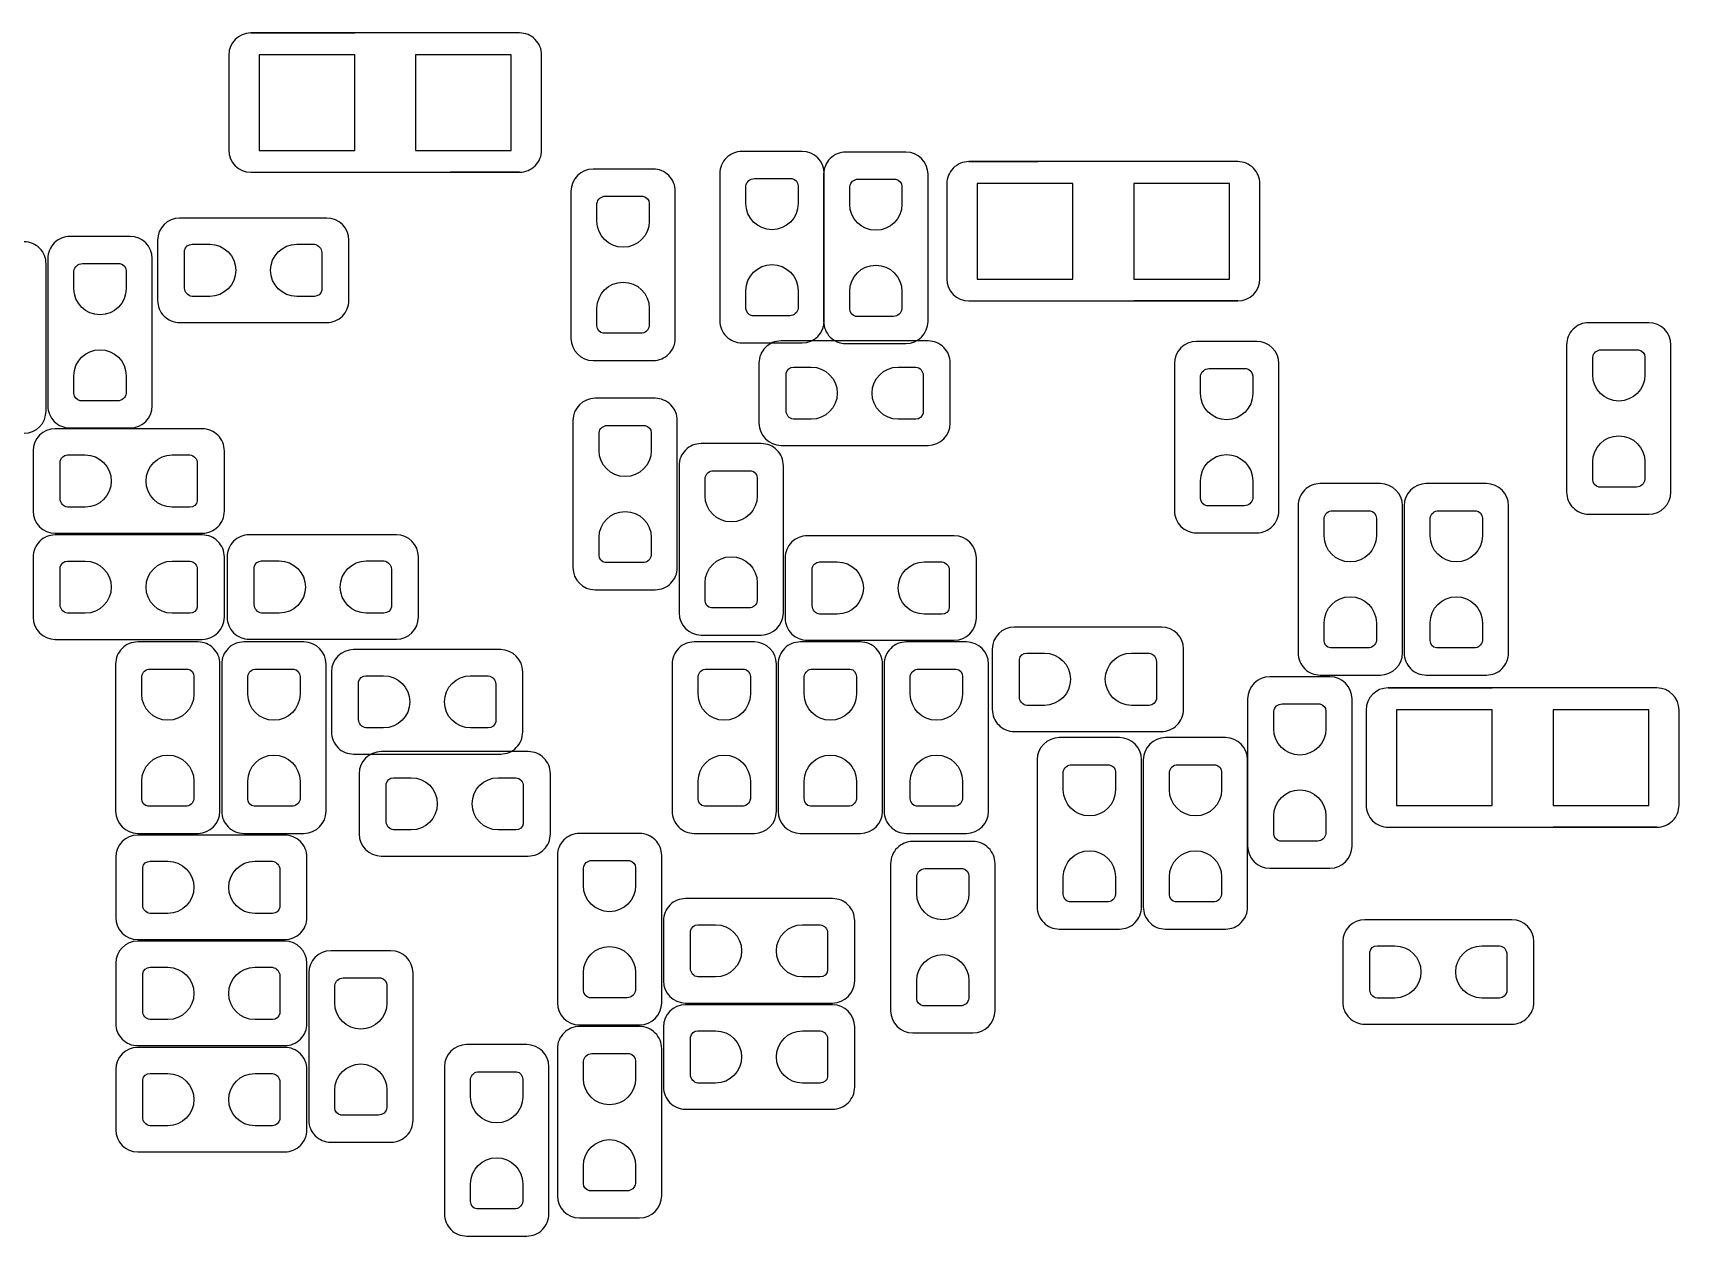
# Model space of a CAD drawing. Extents: x 24 to 162, y 5 to 143.
# Drawn here: x 49.03 to 58.5, y 14.15 to 21.06 of the extents above; entities that cross this region are included whole.
import ezdxf

# ---------------------------------------------------------------- set-up
doc = ezdxf.new("R2010")
doc.units = 0
for name, color, linetype in [('PG_ASSEMBLY_BOTTOM', 211, 'CONTINUOUS'), ('PG_SILKSCREEN_BOTTOM', 243, 'CONTINUOUS'), ('PIN_BOTTOM', 1, 'CONTINUOUS')]:
    doc.layers.add(name, color=color, linetype=linetype)

msp = doc.modelspace()

# ---------------------------------------------------------------- linework, layer by layer
at = {"layer": 'PG_ASSEMBLY_BOTTOM'}
for points in [[(50.285904, 21.06422, 0.414146), (50.158904, 20.93722, 0.414146)], [(51.958748, 20.93722, 0.414373), (51.831748, 21.06422, 0.414373)], [(50.158904, 20.390866, 0.414054), (50.285904, 20.263866, 0.414054)], [(51.831748, 20.263866, 0.414281), (51.958748, 20.390866, 0.414281)], [(53.110638, 20.383246, 0.414247), (52.983638, 20.256246, 0.414247)], [(53.58384, 20.256246, 0.414094), (53.45684, 20.383246, 0.414094)], [(53.707538, 20.37969, 0.414226), (53.580538, 20.25269, 0.414226)], [(54.18074, 20.25269, 0.414115), (54.05374, 20.37969, 0.414115)], [(52.25415, 20.282154, 0.414146), (52.12715, 20.155154, 0.414146)], [(52.727352, 20.155154, 0.414226), (52.600352, 20.282154, 0.414226)], [(54.415944, 20.324572, 0.414303), (54.288944, 20.197572, 0.414303)], [(56.088788, 20.197572, 0.414284), (55.961788, 20.324572, 0.414284)], [(49.876964, 20.000214, 0.414041), (49.749964, 19.873214, 0.414041)], [(50.850038, 19.873214, 0.414121), (50.723038, 20.000214, 0.414121)], [(49.245774, 19.894296, 0.414475), (49.118774, 19.767296, 0.414475)], [(49.718976, 19.767296, 0.414161), (49.591976, 19.894296, 0.414161)], [(49.108868, 19.737324, 0.414284), (48.981868, 19.864324, 0.414284)], [(54.288944, 19.651218, 0.414143), (54.415944, 19.524218, 0.414143)], [(55.961788, 19.524218, 0.414124), (56.088788, 19.651218, 0.414124)], [(49.749964, 19.527012, 0.414306), (49.876964, 19.400012, 0.414306)], [(50.723038, 19.400012, 0.414386), (50.850038, 19.527012, 0.414386)], [(52.983638, 19.410172, 0.414333), (53.110638, 19.283172, 0.414333)], [(53.45684, 19.283172, 0.41418), (53.58384, 19.410172, 0.41418)], [(53.580538, 19.406616, 0.414312), (53.707538, 19.279616, 0.414312)], [(54.05374, 19.279616, 0.414201), (54.18074, 19.406616, 0.414201)], [(57.980072, 19.398996, 0.414217), (57.853072, 19.271996, 0.414217)], [(58.453274, 19.271996, 0.413983), (58.326274, 19.398996, 0.413983)], [(52.12715, 19.30908, 0.414201), (52.25415, 19.18208, 0.414201)], [(52.600352, 19.18208, 0.414281), (52.727352, 19.30908, 0.414281)], [(53.335682, 19.294094, 0.414253), (53.208682, 19.167094, 0.414253)], [(54.308756, 19.167094, 0.41442), (54.181756, 19.294094, 0.41442)], [(55.724806, 19.2913, 0.41421), (55.597806, 19.1643, 0.41421)], [(56.198008, 19.1643, 0.414106), (56.071008, 19.2913, 0.414106)], [(52.26558, 18.964402, 0.414014), (52.13858, 18.837402, 0.414014)], [(52.738782, 18.837402, 0.414297), (52.611782, 18.964402, 0.414297)], [(48.981868, 18.76425, 0.414161), (49.108868, 18.89125, 0.414161)], [(49.118774, 18.921222, 0.414266), (49.245774, 18.794222, 0.414266)], [(49.591976, 18.794222, 0.413952), (49.718976, 18.921222, 0.413952)], [(49.160938, 18.789396, 0.414183), (49.033938, 18.662396, 0.414183)], [(50.134012, 18.662396, 0.414343), (50.007012, 18.789396, 0.414343)], [(53.208682, 18.820892, 0.414008), (53.335682, 18.693892, 0.414008)], [(54.181756, 18.693892, 0.414174), (54.308756, 18.820892, 0.414174)], [(52.875688, 18.704306, 0.414327), (52.748688, 18.577306, 0.414327)], [(53.34889, 18.577306, 0.414278), (53.22189, 18.704306, 0.414278)], [(56.436006, 18.474182, 0.414226), (56.309006, 18.347182, 0.414226)], [(56.909208, 18.347182, 0.41398), (56.782208, 18.474182, 0.41398)], [(57.04586, 18.474182, 0.414001), (56.91886, 18.347182, 0.414001)], [(57.519062, 18.347182, 0.414204), (57.392062, 18.474182, 0.414204)], [(57.853072, 18.425922, 0.414444), (57.980072, 18.298922, 0.414444)], [(58.326274, 18.298922, 0.41421), (58.453274, 18.425922, 0.41421)], [(49.033938, 18.316194, 0.414084), (49.160938, 18.189194, 0.414084)], [(50.007012, 18.189194, 0.414244), (50.134012, 18.316194, 0.414244)], [(55.597806, 18.318226, 0.414321), (55.724806, 18.191226, 0.414321)], [(56.071008, 18.191226, 0.414217), (56.198008, 18.318226, 0.414217)], [(49.160938, 18.179288, 0.414349), (49.033938, 18.052288, 0.414349)], [(50.134012, 18.052288, 0.414509), (50.007012, 18.179288, 0.414509)], [(50.277014, 18.18005, 0.41437), (50.150014, 18.05305, 0.41437)], [(51.250088, 18.05305, 0.41413), (51.123088, 18.18005, 0.41413)], [(53.485796, 18.174208, 0.414253), (53.358796, 18.047208, 0.414253)], [(54.45887, 18.047208, 0.414069), (54.33187, 18.174208, 0.414069)], [(52.13858, 17.991328, 0.41413), (52.26558, 17.864328, 0.41413)], [(52.611782, 17.864328, 0.414413), (52.738782, 17.991328, 0.414413)], [(49.033938, 17.706086, 0.413918), (49.160938, 17.579086, 0.413918)], [(50.007012, 17.579086, 0.414078), (50.134012, 17.706086, 0.414078)], [(50.150014, 17.706848, 0.414297), (50.277014, 17.579848, 0.414297)], [(51.123088, 17.579848, 0.414057), (51.250088, 17.706848, 0.414057)], [(52.748688, 17.731232, 0.414149), (52.875688, 17.604232, 0.414149)], [(53.22189, 17.604232, 0.4141), (53.34889, 17.731232, 0.4141)], [(53.358796, 17.701006, 0.414358), (53.485796, 17.574006, 0.414358)], [(54.33187, 17.574006, 0.414174), (54.45887, 17.701006, 0.414174)], [(54.677056, 17.650206, 0.414041), (54.550056, 17.523206, 0.414041)], [(55.65013, 17.523206, 0.41398), (55.52313, 17.650206, 0.41398)], [(49.635664, 17.564354, 0.414217), (49.508664, 17.437354, 0.414217)], [(50.108866, 17.437354, 0.414241), (49.981866, 17.564354, 0.414241)], [(50.245772, 17.564354, 0.414383), (50.118772, 17.437354, 0.414383)], [(50.718974, 17.437354, 0.414075), (50.591974, 17.564354, 0.414075)], [(50.876962, 17.520158, 0.413971), (50.749962, 17.393158, 0.413971)], [(51.850036, 17.393158, 0.414198), (51.723036, 17.520158, 0.414198)], [(52.83581, 17.564354, 0.414441), (52.70881, 17.437354, 0.414441)], [(53.309012, 17.437354, 0.414017), (53.182012, 17.564354, 0.414017)], [(53.445664, 17.564354, 0.414217), (53.318664, 17.437354, 0.414217)], [(53.918866, 17.437354, 0.414241), (53.791866, 17.564354, 0.414241)], [(54.055772, 17.564354, 0.414383), (53.928772, 17.437354, 0.414383)], [(54.528974, 17.437354, 0.414075), (54.401974, 17.564354, 0.414075)], [(56.309006, 17.501108, 0.414447), (56.436006, 17.374108, 0.414447)], [(56.782208, 17.374108, 0.414201), (56.909208, 17.501108, 0.414201)], [(56.91886, 17.501108, 0.414223), (57.04586, 17.374108, 0.414223)], [(57.392062, 17.374108, 0.414426), (57.519062, 17.501108, 0.414426)], [(56.145938, 17.364202, 0.414091), (56.018938, 17.237202, 0.414091)], [(56.61914, 17.237202, 0.414054), (56.49214, 17.364202, 0.414054)], [(56.827166, 17.300194, 0.41421), (56.700166, 17.173194, 0.41421)], [(58.50001, 17.173194, 0.41394), (58.37301, 17.300194, 0.41394)], [(54.550056, 17.177004, 0.414447), (54.677056, 17.050004, 0.414447)], [(55.52313, 17.050004, 0.414386), (55.65013, 17.177004, 0.414386)], [(50.749962, 17.046956, 0.414229), (50.876962, 16.919956, 0.414229)], [(51.723036, 16.919956, 0.414457), (51.850036, 17.046956, 0.414457)], [(54.935628, 17.014444, 0.414023), (54.808628, 16.887444, 0.414023)], [(55.40883, 16.887444, 0.414158), (55.28183, 17.014444, 0.414158)], [(55.545736, 17.014444, 0.414189), (55.418736, 16.887444, 0.414189)], [(56.018938, 16.887444, 0.413992), (55.891938, 17.014444, 0.413992)], [(51.035712, 16.93418, 0.414167), (50.908712, 16.80718, 0.414167)], [(52.008786, 16.80718, 0.414241), (51.881786, 16.93418, 0.414241)], [(49.508664, 16.59128, 0.414186), (49.635664, 16.46428, 0.414186)], [(49.981866, 16.46428, 0.41421), (50.108866, 16.59128, 0.41421)], [(50.118772, 16.59128, 0.414352), (50.245772, 16.46428, 0.414352)], [(50.591974, 16.46428, 0.414044), (50.718974, 16.59128, 0.414044)], [(52.70881, 16.59128, 0.41441), (52.83581, 16.46428, 0.41441)], [(53.182012, 16.46428, 0.413986), (53.309012, 16.59128, 0.413986)], [(53.318664, 16.59128, 0.414186), (53.445664, 16.46428, 0.414186)], [(53.791866, 16.46428, 0.41421), (53.918866, 16.59128, 0.41421)], [(53.928772, 16.59128, 0.414352), (54.055772, 16.46428, 0.414352)], [(54.401974, 16.46428, 0.414044), (54.528974, 16.59128, 0.414044)], [(56.700166, 16.62684, 0.414487), (56.827166, 16.49984, 0.414487)], [(58.37301, 16.49984, 0.414217), (58.50001, 16.62684, 0.414217)], [(49.635918, 16.454374, 0.414186), (49.508918, 16.327374, 0.414186)], [(50.608992, 16.327374, 0.414407), (50.481992, 16.454374, 0.414407)], [(50.908712, 16.460978, 0.414186), (51.035712, 16.333978, 0.414186)], [(51.881786, 16.333978, 0.41426), (52.008786, 16.460978, 0.41426)], [(52.175918, 16.464026, 0.41433), (52.048918, 16.337026, 0.41433)], [(52.64912, 16.337026, 0.414355), (52.52212, 16.464026, 0.414355)], [(54.092856, 16.41729, 0.414512), (53.965856, 16.29029, 0.414512)], [(54.566058, 16.29029, 0.41429), (54.439058, 16.41729, 0.41429)], [(56.018938, 16.390874, 0.413983), (56.145938, 16.263874, 0.413983)], [(56.49214, 16.263874, 0.413946), (56.61914, 16.390874, 0.413946)], [(52.786026, 16.089376, 0.414349), (52.659026, 15.962376, 0.414349)], [(53.7591, 15.962376, 0.414238), (53.6321, 16.089376, 0.414238)], [(54.808628, 16.04137, 0.414269), (54.935628, 15.91437, 0.414269)], [(55.28183, 15.91437, 0.414404), (55.40883, 16.04137, 0.414404)], [(55.418736, 16.04137, 0.414435), (55.545736, 15.91437, 0.414435)], [(55.891938, 15.91437, 0.414238), (56.018938, 16.04137, 0.414238)], [(49.508918, 15.981172, 0.41402), (49.635918, 15.854172, 0.41402)], [(50.481992, 15.854172, 0.414241), (50.608992, 15.981172, 0.414241)], [(56.692546, 15.968218, 0.413968), (56.565546, 15.841218, 0.413968)], [(57.66562, 15.841218, 0.414195), (57.53862, 15.968218, 0.414195)], [(49.635918, 15.84452, 0.413961), (49.508918, 15.71752, 0.413961)], [(50.608992, 15.71752, 0.414183), (50.481992, 15.84452, 0.414183)], [(50.745898, 15.789148, 0.414112), (50.618898, 15.662148, 0.414112)], [(51.2191, 15.662148, 0.414198), (51.0921, 15.789148, 0.414198)], [(52.659026, 15.616174, 0.414189), (52.786026, 15.489174, 0.414189)], [(53.6321, 15.489174, 0.414078), (53.7591, 15.616174, 0.414078)], [(52.048918, 15.490952, 0.414072), (52.175918, 15.363952, 0.414072)], [(52.52212, 15.363952, 0.414097), (52.64912, 15.490952, 0.414097)], [(52.786026, 15.479522, 0.414124), (52.659026, 15.352522, 0.414124)], [(53.7591, 15.352522, 0.414014), (53.6321, 15.479522, 0.414014)], [(53.965856, 15.444216, 0.414137), (54.092856, 15.317216, 0.414137)], [(54.439058, 15.317216, 0.413915), (54.566058, 15.444216, 0.413915)], [(56.565546, 15.495016, 0.414232), (56.692546, 15.368016, 0.414232)], [(57.53862, 15.368016, 0.41446), (57.66562, 15.495016, 0.41446)], [(49.508918, 15.371318, 0.414244), (49.635918, 15.244318, 0.414244)], [(50.481992, 15.244318, 0.414466), (50.608992, 15.371318, 0.414466)], [(52.175918, 15.354046, 0.4143), (52.048918, 15.227046, 0.4143)], [(52.64912, 15.227046, 0.414324), (52.52212, 15.354046, 0.414324)], [(51.526948, 15.25016, 0.41417), (51.399948, 15.12316, 0.41417)], [(52.00015, 15.12316, 0.414103), (51.87315, 15.25016, 0.414103)], [(49.635918, 15.234412, 0.414127), (49.508918, 15.107412, 0.414127)], [(50.608992, 15.107412, 0.414349), (50.481992, 15.234412, 0.414349)], [(52.659026, 15.00632, 0.414413), (52.786026, 14.87932, 0.414413)], [(53.6321, 14.87932, 0.414303), (53.7591, 15.00632, 0.414303)], [(50.618898, 14.816074, 0.414229), (50.745898, 14.689074, 0.414229)], [(51.0921, 14.689074, 0.414315), (51.2191, 14.816074, 0.414315)], [(49.508918, 14.76121, 0.414078), (49.635918, 14.63421, 0.414078)], [(50.481992, 14.63421, 0.4143), (50.608992, 14.76121, 0.4143)], [(52.048918, 14.380972, 0.414103), (52.175918, 14.253972, 0.414103)], [(52.52212, 14.253972, 0.414127), (52.64912, 14.380972, 0.414127)], [(51.399948, 14.277086, 0.414324), (51.526948, 14.150086, 0.414324)], [(51.87315, 14.150086, 0.414257), (52.00015, 14.277086, 0.414257)]]:
    msp.add_lwpolyline(points, format="xyb", dxfattribs=at)
for points in [[(51.831748, 21.06422), (50.285904, 21.06422)], [(50.158904, 20.93722), (50.158904, 20.390866)], [(51.958748, 20.390866), (51.958748, 20.93722)], [(53.45684, 20.383246), (53.110638, 20.383246)], [(54.05374, 20.37969), (53.707538, 20.37969)], [(50.285904, 20.263866), (51.831748, 20.263866)], [(52.600352, 20.282154), (52.25415, 20.282154)], [(55.961788, 20.324572), (54.415944, 20.324572)], [(52.983638, 20.256246), (52.983638, 19.410172)], [(53.580538, 20.25269), (53.580538, 19.406616)], [(53.58384, 19.410172), (53.58384, 20.256246)], [(54.18074, 19.406616), (54.18074, 20.25269)], [(54.288944, 20.197572), (54.288944, 19.651218)], [(56.088788, 19.651218), (56.088788, 20.197572)], [(52.12715, 20.155154), (52.12715, 19.30908)], [(52.727352, 19.30908), (52.727352, 20.155154)], [(50.723038, 20.000214), (49.876964, 20.000214)], [(49.591976, 19.894296), (49.245774, 19.894296)], [(49.749964, 19.873214), (49.749964, 19.527012)], [(50.850038, 19.527012), (50.850038, 19.873214)], [(49.108868, 18.89125), (49.108868, 19.737324)], [(49.118774, 19.767296), (49.118774, 18.921222)], [(49.718976, 18.921222), (49.718976, 19.767296)], [(54.415944, 19.524218), (55.961788, 19.524218)], [(49.876964, 19.400012), (50.723038, 19.400012)], [(58.326274, 19.398996), (57.980072, 19.398996)], [(53.110638, 19.283172), (53.45684, 19.283172)], [(54.181756, 19.294094), (53.335682, 19.294094)], [(53.707538, 19.279616), (54.05374, 19.279616)], [(56.071008, 19.2913), (55.724806, 19.2913)], [(57.853072, 19.271996), (57.853072, 18.425922)], [(58.453274, 18.425922), (58.453274, 19.271996)], [(52.25415, 19.18208), (52.600352, 19.18208)], [(53.208682, 19.167094), (53.208682, 18.820892)], [(54.308756, 18.820892), (54.308756, 19.167094)], [(55.597806, 19.1643), (55.597806, 18.318226)], [(56.198008, 18.318226), (56.198008, 19.1643)], [(52.611782, 18.964402), (52.26558, 18.964402)], [(50.007012, 18.789396), (49.160938, 18.789396)], [(49.245774, 18.794222), (49.591976, 18.794222)], [(52.13858, 18.837402), (52.13858, 17.991328)], [(52.738782, 17.991328), (52.738782, 18.837402)], [(49.033938, 18.662396), (49.033938, 18.316194)], [(50.134012, 18.316194), (50.134012, 18.662396)], [(53.22189, 18.704306), (52.875688, 18.704306)], [(53.335682, 18.693892), (54.181756, 18.693892)], [(52.748688, 18.577306), (52.748688, 17.731232)], [(53.34889, 17.731232), (53.34889, 18.577306)], [(56.782208, 18.474182), (56.436006, 18.474182)], [(57.392062, 18.474182), (57.04586, 18.474182)], [(56.309006, 18.347182), (56.309006, 17.501108)], [(56.909208, 17.501108), (56.909208, 18.347182)], [(56.91886, 18.347182), (56.91886, 17.501108)], [(57.519062, 17.501108), (57.519062, 18.347182)], [(57.980072, 18.298922), (58.326274, 18.298922)], [(49.160938, 18.189194), (50.007012, 18.189194)], [(50.007012, 18.179288), (49.160938, 18.179288)], [(51.123088, 18.18005), (50.277014, 18.18005)], [(55.724806, 18.191226), (56.071008, 18.191226)], [(54.33187, 18.174208), (53.485796, 18.174208)], [(49.033938, 18.052288), (49.033938, 17.706086)], [(50.134012, 17.706086), (50.134012, 18.052288)], [(50.150014, 18.05305), (50.150014, 17.706848)], [(51.250088, 17.706848), (51.250088, 18.05305)], [(53.358796, 18.047208), (53.358796, 17.701006)], [(54.45887, 17.701006), (54.45887, 18.047208)], [(52.26558, 17.864328), (52.611782, 17.864328)], [(55.52313, 17.650206), (54.677056, 17.650206)], [(49.160938, 17.579086), (50.007012, 17.579086)], [(49.981866, 17.564354), (49.635664, 17.564354)], [(50.591974, 17.564354), (50.245772, 17.564354)], [(50.277014, 17.579848), (51.123088, 17.579848)], [(51.723036, 17.520158), (50.876962, 17.520158)], [(53.182012, 17.564354), (52.83581, 17.564354)], [(52.875688, 17.604232), (53.22189, 17.604232)], [(53.791866, 17.564354), (53.445664, 17.564354)], [(53.485796, 17.574006), (54.33187, 17.574006)], [(54.401974, 17.564354), (54.055772, 17.564354)], [(54.550056, 17.523206), (54.550056, 17.177004)], [(55.65013, 17.177004), (55.65013, 17.523206)], [(49.508664, 17.437354), (49.508664, 16.59128)], [(50.108866, 16.59128), (50.108866, 17.437354)], [(50.118772, 17.437354), (50.118772, 16.59128)], [(50.718974, 16.59128), (50.718974, 17.437354)], [(52.70881, 17.437354), (52.70881, 16.59128)], [(53.309012, 16.59128), (53.309012, 17.437354)], [(53.318664, 17.437354), (53.318664, 16.59128)], [(53.918866, 16.59128), (53.918866, 17.437354)], [(53.928772, 17.437354), (53.928772, 16.59128)], [(54.528974, 16.59128), (54.528974, 17.437354)], [(50.749962, 17.393158), (50.749962, 17.046956)], [(51.850036, 17.046956), (51.850036, 17.393158)], [(56.49214, 17.364202), (56.145938, 17.364202)], [(56.436006, 17.374108), (56.782208, 17.374108)], [(57.04586, 17.374108), (57.392062, 17.374108)], [(56.018938, 17.237202), (56.018938, 16.390874)], [(56.61914, 16.390874), (56.61914, 17.237202)], [(58.37301, 17.300194), (56.827166, 17.300194)], [(56.700166, 17.173194), (56.700166, 16.62684)], [(58.50001, 16.62684), (58.50001, 17.173194)], [(54.677056, 17.050004), (55.52313, 17.050004)], [(55.28183, 17.014444), (54.935628, 17.014444)], [(55.891938, 17.014444), (55.545736, 17.014444)], [(50.876962, 16.919956), (51.723036, 16.919956)], [(51.881786, 16.93418), (51.035712, 16.93418)], [(54.808628, 16.887444), (54.808628, 16.04137)], [(55.40883, 16.04137), (55.40883, 16.887444)], [(55.418736, 16.887444), (55.418736, 16.04137)], [(56.018938, 16.04137), (56.018938, 16.887444)], [(50.908712, 16.80718), (50.908712, 16.460978)], [(52.008786, 16.460978), (52.008786, 16.80718)], [(56.827166, 16.49984), (58.37301, 16.49984)], [(49.635664, 16.46428), (49.981866, 16.46428)], [(50.481992, 16.454374), (49.635918, 16.454374)], [(50.245772, 16.46428), (50.591974, 16.46428)], [(52.52212, 16.464026), (52.175918, 16.464026)], [(52.83581, 16.46428), (53.182012, 16.46428)], [(53.445664, 16.46428), (53.791866, 16.46428)], [(54.055772, 16.46428), (54.401974, 16.46428)], [(54.439058, 16.41729), (54.092856, 16.41729)], [(49.508918, 16.327374), (49.508918, 15.981172)], [(50.608992, 15.981172), (50.608992, 16.327374)], [(51.035712, 16.333978), (51.881786, 16.333978)], [(52.048918, 16.337026), (52.048918, 15.490952)], [(52.64912, 15.490952), (52.64912, 16.337026)], [(53.965856, 16.29029), (53.965856, 15.444216)], [(54.566058, 15.444216), (54.566058, 16.29029)], [(56.145938, 16.263874), (56.49214, 16.263874)], [(53.6321, 16.089376), (52.786026, 16.089376)], [(52.659026, 15.962376), (52.659026, 15.616174)], [(53.7591, 15.616174), (53.7591, 15.962376)], [(54.935628, 15.91437), (55.28183, 15.91437)], [(55.545736, 15.91437), (55.891938, 15.91437)], [(57.53862, 15.968218), (56.692546, 15.968218)], [(49.635918, 15.854172), (50.481992, 15.854172)], [(50.481992, 15.84452), (49.635918, 15.84452)], [(56.565546, 15.841218), (56.565546, 15.495016)], [(57.66562, 15.495016), (57.66562, 15.841218)], [(49.508918, 15.71752), (49.508918, 15.371318)], [(50.608992, 15.371318), (50.608992, 15.71752)], [(51.0921, 15.789148), (50.745898, 15.789148)], [(50.618898, 15.662148), (50.618898, 14.816074)], [(51.2191, 14.816074), (51.2191, 15.662148)], [(52.786026, 15.489174), (53.6321, 15.489174)], [(53.6321, 15.479522), (52.786026, 15.479522)], [(52.175918, 15.363952), (52.52212, 15.363952)], [(52.52212, 15.354046), (52.175918, 15.354046)], [(52.659026, 15.352522), (52.659026, 15.00632)], [(53.7591, 15.00632), (53.7591, 15.352522)], [(56.692546, 15.368016), (57.53862, 15.368016)], [(49.635918, 15.244318), (50.481992, 15.244318)], [(51.87315, 15.25016), (51.526948, 15.25016)], [(54.092856, 15.317216), (54.439058, 15.317216)], [(50.481992, 15.234412), (49.635918, 15.234412)], [(52.048918, 15.227046), (52.048918, 14.380972)], [(52.64912, 14.380972), (52.64912, 15.227046)], [(49.508918, 15.107412), (49.508918, 14.76121)], [(50.608992, 14.76121), (50.608992, 15.107412)], [(51.399948, 15.12316), (51.399948, 14.277086)], [(52.00015, 14.277086), (52.00015, 15.12316)], [(52.786026, 14.87932), (53.6321, 14.87932)], [(50.745898, 14.689074), (51.0921, 14.689074)], [(49.635918, 14.63421), (50.481992, 14.63421)], [(52.175918, 14.253972), (52.52212, 14.253972)], [(51.526948, 14.150086), (51.87315, 14.150086)]]:
    msp.add_lwpolyline(points, dxfattribs=at)
at = {"layer": 'PG_SILKSCREEN_BOTTOM'}
for points in [[(50.285904, 21.06422, 0.414146), (50.158904, 20.93722, 0.414146)], [(51.958748, 20.93722, 0.414373), (51.831748, 21.06422, 0.414373)], [(50.158904, 20.390866, 0.414054), (50.285904, 20.263866, 0.414054)], [(51.831748, 20.263866, 0.414281), (51.958748, 20.390866, 0.414281)], [(54.415944, 20.324572, 0.414303), (54.288944, 20.197572, 0.414303)], [(56.088788, 20.197572, 0.414284), (55.961788, 20.324572, 0.414284)], [(54.288944, 19.651218, 0.414143), (54.415944, 19.524218, 0.414143)], [(55.961788, 19.524218, 0.414124), (56.088788, 19.651218, 0.414124)], [(56.827166, 17.300194, 0.41421), (56.700166, 17.173194, 0.41421)], [(58.50001, 17.173194, 0.41394), (58.37301, 17.300194, 0.41394)], [(56.700166, 16.62684, 0.414487), (56.827166, 16.49984, 0.414487)], [(58.37301, 16.49984, 0.414217), (58.50001, 16.62684, 0.414217)]]:
    msp.add_lwpolyline(points, format="xyb", dxfattribs=at)
for points in [[(50.285904, 21.06422), (50.883566, 21.06422)], [(51.831748, 21.06422), (51.234086, 21.06422)], [(50.158904, 20.93722), (50.158904, 20.390866)], [(51.958748, 20.390866), (51.958748, 20.93722)], [(50.285904, 20.263866), (50.683668, 20.263866)], [(51.831748, 20.263866), (51.433984, 20.263866)], [(54.415944, 20.324572), (54.813708, 20.324572)], [(55.961788, 20.324572), (55.564278, 20.324572)], [(54.288944, 20.197572), (54.288944, 19.651218)], [(56.088788, 19.651218), (56.088788, 20.197572)], [(54.415944, 19.524218), (55.013606, 19.524218)], [(55.961788, 19.524218), (55.364126, 19.524218)], [(56.827166, 17.300194), (57.424828, 17.300194)], [(58.37301, 17.300194), (57.775348, 17.300194)], [(56.700166, 17.173194), (56.700166, 16.62684)], [(58.50001, 16.62684), (58.50001, 17.173194)], [(56.827166, 16.49984), (57.424828, 16.49984)], [(58.37301, 16.49984), (57.775348, 16.49984)]]:
    msp.add_lwpolyline(points, dxfattribs=at)
at = {"layer": 'PIN_BOTTOM'}
for points in [[(50.88382, 20.389088), (50.88382, 20.938998), (50.33391, 20.938998), (50.33391, 20.389088)], [(51.783996, 20.389088), (51.783996, 20.938998), (51.234086, 20.938998), (51.234086, 20.389088)], [(54.463823, 20.199223), (54.463823, 19.649313), (55.013733, 19.649313), (55.013733, 20.199223)], [(55.363999, 20.199223), (55.363999, 19.649313), (55.913909, 19.649313), (55.913909, 20.199223)], [(56.875045, 17.174845), (56.875045, 16.624935), (57.424955, 16.624935), (57.424955, 17.174845)], [(57.775221, 17.174845), (57.775221, 16.624935), (58.325131, 16.624935), (58.325131, 17.174845)]]:
    msp.add_lwpolyline(points, close=True, dxfattribs=at)
for points in [[(53.133498, 20.083526), (53.133498, 20.185126, -0.375524), (53.182012, 20.227544), (53.397912, 20.227544, -0.365016), (53.433726, 20.185126), (53.433726, 20.083526, -0.99984)], [(53.730398, 20.07997), (53.730398, 20.18157, -0.375524), (53.778912, 20.223988), (53.994812, 20.223988, -0.365016), (54.030626, 20.18157), (54.030626, 20.07997, -0.99984)], [(52.27701, 19.982434), (52.27701, 20.084034, -0.375524), (52.325524, 20.126452), (52.541424, 20.126452, -0.365016), (52.577238, 20.084034), (52.577238, 19.982434, -0.99984)], [(50.049684, 19.549872), (49.948084, 19.549872, -0.375524), (49.905666, 19.598386), (49.905666, 19.814286, -0.365016), (49.948084, 19.8501), (50.049684, 19.8501, -0.99984)], [(50.550064, 19.8501), (50.651664, 19.8501, -0.375524), (50.694082, 19.801586), (50.694082, 19.585686, -0.365016), (50.651664, 19.549872), (50.550064, 19.549872, -0.99984)], [(49.268888, 19.594322), (49.268888, 19.695922, -0.375524), (49.317402, 19.73834), (49.533302, 19.73834, -0.365016), (49.569116, 19.695922), (49.569116, 19.594322, -0.99984)], [(53.433726, 19.583146), (53.433726, 19.481546, -0.375524), (53.385212, 19.439128), (53.169312, 19.439128, -0.365016), (53.133498, 19.481546), (53.133498, 19.583146, -0.99984)], [(54.030626, 19.57959), (54.030626, 19.47799, -0.375524), (53.982112, 19.435572), (53.766212, 19.435572, -0.365016), (53.730398, 19.47799), (53.730398, 19.57959, -0.99984)], [(52.577238, 19.482054), (52.577238, 19.380454, -0.375524), (52.528724, 19.338036), (52.312824, 19.338036, -0.365016), (52.27701, 19.380454), (52.27701, 19.482054, -0.99984)], [(49.569116, 19.093942), (49.569116, 18.992342, -0.375524), (49.520602, 18.949924), (49.304702, 18.949924, -0.365016), (49.268888, 18.992342), (49.268888, 19.093942, -0.99984)], [(58.003186, 19.099022), (58.003186, 19.200622, -0.375524), (58.0517, 19.24304), (58.2676, 19.24304, -0.365016), (58.303414, 19.200622), (58.303414, 19.099022, -0.99984)], [(53.508656, 18.844006), (53.407056, 18.844006, -0.375524), (53.364638, 18.89252), (53.364638, 19.10842, -0.365016), (53.407056, 19.144234), (53.508656, 19.144234, -0.99984)], [(54.009036, 19.144234), (54.110636, 19.144234, -0.375524), (54.153054, 19.09572), (54.153054, 18.87982, -0.365016), (54.110636, 18.844006), (54.009036, 18.844006, -0.99984)], [(55.74792, 18.991326), (55.74792, 19.092926, -0.375524), (55.796434, 19.135344), (56.012334, 19.135344, -0.365016), (56.048148, 19.092926), (56.048148, 18.991326, -0.99984)], [(52.288694, 18.664428), (52.288694, 18.766028, -0.375524), (52.337208, 18.808446), (52.553108, 18.808446, -0.365016), (52.588922, 18.766028), (52.588922, 18.664428, -0.99984)], [(58.303414, 18.598642), (58.303414, 18.497042, -0.375524), (58.2549, 18.454624), (58.039, 18.454624, -0.365016), (58.003186, 18.497042), (58.003186, 18.598642, -0.99984)], [(49.333658, 18.339054), (49.232058, 18.339054, -0.375524), (49.18964, 18.387568), (49.18964, 18.603468, -0.365016), (49.232058, 18.639282), (49.333658, 18.639282, -0.99984)], [(49.834038, 18.639282), (49.935638, 18.639282, -0.375524), (49.978056, 18.590768), (49.978056, 18.374868, -0.365016), (49.935638, 18.339054), (49.834038, 18.339054, -0.99984)], [(56.048148, 18.490946), (56.048148, 18.389346, -0.375524), (55.999634, 18.346928), (55.783734, 18.346928, -0.365016), (55.74792, 18.389346), (55.74792, 18.490946, -0.99984)], [(52.898802, 18.404332), (52.898802, 18.505932, -0.375524), (52.947316, 18.54835), (53.163216, 18.54835, -0.365016), (53.19903, 18.505932), (53.19903, 18.404332, -0.99984)], [(52.588922, 18.164048), (52.588922, 18.062448, -0.375524), (52.540408, 18.02003), (52.324508, 18.02003, -0.365016), (52.288694, 18.062448), (52.288694, 18.164048, -0.99984)], [(56.458866, 18.174462), (56.458866, 18.276062, -0.375524), (56.50738, 18.31848), (56.72328, 18.31848, -0.365016), (56.759094, 18.276062), (56.759094, 18.174462, -0.99984)], [(57.06872, 18.174462), (57.06872, 18.276062, -0.375524), (57.117234, 18.31848), (57.333134, 18.31848, -0.365016), (57.368948, 18.276062), (57.368948, 18.174462, -0.99984)], [(49.333658, 17.7292), (49.232058, 17.7292, -0.375524), (49.18964, 17.777714), (49.18964, 17.993614, -0.365016), (49.232058, 18.029428), (49.333658, 18.029428, -0.99984)], [(49.834038, 18.029428), (49.935638, 18.029428, -0.375524), (49.978056, 17.980914), (49.978056, 17.765014, -0.365016), (49.935638, 17.7292), (49.834038, 17.7292, -0.99984)], [(50.449988, 17.729962), (50.348388, 17.729962, -0.375524), (50.30597, 17.778476), (50.30597, 17.994376, -0.365016), (50.348388, 18.03019), (50.449988, 18.03019, -0.99984)], [(50.950368, 18.03019), (51.051968, 18.03019, -0.375524), (51.094386, 17.981676), (51.094386, 17.765776, -0.365016), (51.051968, 17.729962), (50.950368, 17.729962, -0.99984)], [(53.19903, 17.903952), (53.19903, 17.802352, -0.375524), (53.150516, 17.759934), (52.934616, 17.759934, -0.365016), (52.898802, 17.802352), (52.898802, 17.903952, -0.99984)], [(53.65877, 17.72412), (53.55717, 17.72412, -0.375524), (53.514752, 17.772634), (53.514752, 17.988534, -0.365016), (53.55717, 18.024348), (53.65877, 18.024348, -0.99984)], [(54.15915, 18.024348), (54.26075, 18.024348, -0.375524), (54.303168, 17.975834), (54.303168, 17.759934, -0.365016), (54.26075, 17.72412), (54.15915, 17.72412, -0.99984)], [(56.759094, 17.674082), (56.759094, 17.572482, -0.375524), (56.71058, 17.530064), (56.49468, 17.530064, -0.365016), (56.458866, 17.572482), (56.458866, 17.674082, -0.99984)], [(57.368948, 17.674082), (57.368948, 17.572482, -0.375524), (57.320434, 17.530064), (57.104534, 17.530064, -0.365016), (57.06872, 17.572482), (57.06872, 17.674082, -0.99984)], [(54.85003, 17.199864), (54.74843, 17.199864, -0.375524), (54.706012, 17.248378), (54.706012, 17.464278, -0.365016), (54.74843, 17.500092), (54.85003, 17.500092, -0.99984)], [(55.35041, 17.500092), (55.45201, 17.500092, -0.375524), (55.494428, 17.451578), (55.494428, 17.235678, -0.365016), (55.45201, 17.199864), (55.35041, 17.199864, -0.99984)], [(49.658778, 17.26438), (49.658778, 17.36598, -0.375524), (49.707292, 17.408398), (49.923192, 17.408398, -0.365016), (49.959006, 17.36598), (49.959006, 17.26438, -0.99984)], [(50.268886, 17.26438), (50.268886, 17.36598, -0.375524), (50.3174, 17.408398), (50.5333, 17.408398, -0.365016), (50.569114, 17.36598), (50.569114, 17.26438, -0.99984)], [(51.049936, 17.07007), (50.948336, 17.07007, -0.375524), (50.905918, 17.118584), (50.905918, 17.334484, -0.365016), (50.948336, 17.370298), (51.049936, 17.370298, -0.99984)], [(51.550316, 17.370298), (51.651916, 17.370298, -0.375524), (51.694334, 17.321784), (51.694334, 17.105884, -0.365016), (51.651916, 17.07007), (51.550316, 17.07007, -0.99984)], [(52.85867, 17.26438), (52.85867, 17.36598, -0.375524), (52.907184, 17.408398), (53.123084, 17.408398, -0.365016), (53.158898, 17.36598), (53.158898, 17.26438, -0.99984)], [(53.468778, 17.26438), (53.468778, 17.36598, -0.375524), (53.517292, 17.408398), (53.733192, 17.408398, -0.365016), (53.769006, 17.36598), (53.769006, 17.26438, -0.99984)], [(54.078886, 17.26438), (54.078886, 17.36598, -0.375524), (54.1274, 17.408398), (54.3433, 17.408398, -0.365016), (54.379114, 17.36598), (54.379114, 17.26438, -0.99984)], [(56.168798, 17.064482), (56.168798, 17.166082, -0.375524), (56.217312, 17.2085), (56.433212, 17.2085, -0.365016), (56.469026, 17.166082), (56.469026, 17.064482, -0.99984)], [(49.959006, 16.764), (49.959006, 16.6624, -0.375524), (49.910492, 16.619982), (49.694592, 16.619982, -0.365016), (49.658778, 16.6624), (49.658778, 16.764, -0.99984)], [(50.569114, 16.764), (50.569114, 16.6624, -0.375524), (50.5206, 16.619982), (50.3047, 16.619982, -0.365016), (50.268886, 16.6624), (50.268886, 16.764, -0.99984)], [(53.158898, 16.764), (53.158898, 16.6624, -0.375524), (53.110384, 16.619982), (52.894484, 16.619982, -0.365016), (52.85867, 16.6624), (52.85867, 16.764, -0.99984)], [(53.769006, 16.764), (53.769006, 16.6624, -0.375524), (53.720492, 16.619982), (53.504592, 16.619982, -0.365016), (53.468778, 16.6624), (53.468778, 16.764, -0.99984)], [(54.379114, 16.764), (54.379114, 16.6624, -0.375524), (54.3306, 16.619982), (54.1147, 16.619982, -0.365016), (54.078886, 16.6624), (54.078886, 16.764, -0.99984)], [(54.958742, 16.71447), (54.958742, 16.81607, -0.375524), (55.007256, 16.858488), (55.223156, 16.858488, -0.365016), (55.25897, 16.81607), (55.25897, 16.71447, -0.99984)], [(55.56885, 16.71447), (55.56885, 16.81607, -0.375524), (55.617364, 16.858488), (55.833264, 16.858488, -0.365016), (55.869078, 16.81607), (55.869078, 16.71447, -0.99984)], [(51.208686, 16.484092), (51.107086, 16.484092, -0.375524), (51.064668, 16.532606), (51.064668, 16.748506, -0.365016), (51.107086, 16.78432), (51.208686, 16.78432, -0.99984)], [(51.709066, 16.78432), (51.810666, 16.78432, -0.375524), (51.853084, 16.735806), (51.853084, 16.519906, -0.365016), (51.810666, 16.484092), (51.709066, 16.484092, -0.99984)], [(56.469026, 16.564102), (56.469026, 16.462502, -0.375524), (56.420512, 16.420084), (56.204612, 16.420084, -0.365016), (56.168798, 16.462502), (56.168798, 16.564102, -0.99984)], [(49.808638, 16.004032), (49.707038, 16.004032, -0.375524), (49.66462, 16.052546), (49.66462, 16.268446, -0.365016), (49.707038, 16.30426), (49.808638, 16.30426, -0.99984)], [(50.309018, 16.30426), (50.410618, 16.30426, -0.375524), (50.453036, 16.255746), (50.453036, 16.039846, -0.365016), (50.410618, 16.004032), (50.309018, 16.004032, -0.99984)], [(52.198778, 16.164306), (52.198778, 16.265906, -0.375524), (52.247292, 16.308324), (52.463192, 16.308324, -0.365016), (52.499006, 16.265906), (52.499006, 16.164306, -0.99984)], [(55.25897, 16.21409), (55.25897, 16.11249, -0.375524), (55.210456, 16.070072), (54.994556, 16.070072, -0.365016), (54.958742, 16.11249), (54.958742, 16.21409, -0.99984)], [(55.869078, 16.21409), (55.869078, 16.11249, -0.375524), (55.820564, 16.070072), (55.604664, 16.070072, -0.365016), (55.56885, 16.11249), (55.56885, 16.21409, -0.99984)], [(54.115716, 16.11757), (54.115716, 16.21917, -0.375524), (54.16423, 16.261588), (54.38013, 16.261588, -0.365016), (54.415944, 16.21917), (54.415944, 16.11757, -0.99984)], [(52.958746, 15.639034), (52.857146, 15.639034, -0.375524), (52.814728, 15.687548), (52.814728, 15.903448, -0.365016), (52.857146, 15.939262), (52.958746, 15.939262, -0.99984)], [(53.459126, 15.939262), (53.560726, 15.939262, -0.375524), (53.603144, 15.890748), (53.603144, 15.674848, -0.365016), (53.560726, 15.639034), (53.459126, 15.639034, -0.99984)], [(52.499006, 15.663926), (52.499006, 15.562326, -0.375524), (52.450492, 15.519908), (52.234592, 15.519908, -0.365016), (52.198778, 15.562326), (52.198778, 15.663926, -0.99984)], [(56.865266, 15.517876), (56.763666, 15.517876, -0.375524), (56.721248, 15.56639), (56.721248, 15.78229, -0.365016), (56.763666, 15.818104), (56.865266, 15.818104, -0.99984)], [(57.365646, 15.818104), (57.467246, 15.818104, -0.375524), (57.509664, 15.76959), (57.509664, 15.55369, -0.365016), (57.467246, 15.517876), (57.365646, 15.517876, -0.99984)], [(54.415944, 15.61719), (54.415944, 15.51559, -0.375524), (54.36743, 15.473172), (54.15153, 15.473172, -0.365016), (54.115716, 15.51559), (54.115716, 15.61719, -0.99984)], [(49.808638, 15.394178), (49.707038, 15.394178, -0.375524), (49.66462, 15.442692), (49.66462, 15.658592, -0.365016), (49.707038, 15.694406), (49.808638, 15.694406, -0.99984)], [(50.309018, 15.694406), (50.410618, 15.694406, -0.375524), (50.453036, 15.645892), (50.453036, 15.429992, -0.365016), (50.410618, 15.394178), (50.309018, 15.394178, -0.99984)], [(50.768758, 15.489428), (50.768758, 15.591028, -0.375524), (50.817272, 15.633446), (51.033172, 15.633446, -0.365016), (51.068986, 15.591028), (51.068986, 15.489428, -0.99984)], [(52.958746, 15.02918), (52.857146, 15.02918, -0.375524), (52.814728, 15.077694), (52.814728, 15.293594, -0.365016), (52.857146, 15.329408), (52.958746, 15.329408, -0.99984)], [(53.459126, 15.329408), (53.560726, 15.329408, -0.375524), (53.603144, 15.280894), (53.603144, 15.064994, -0.365016), (53.560726, 15.02918), (53.459126, 15.02918, -0.99984)], [(52.198778, 15.054326), (52.198778, 15.155926, -0.375524), (52.247292, 15.198344), (52.463192, 15.198344, -0.365016), (52.499006, 15.155926), (52.499006, 15.054326, -0.99984)], [(49.808638, 14.78407), (49.707038, 14.78407, -0.375524), (49.66462, 14.832584), (49.66462, 15.048484, -0.365016), (49.707038, 15.084298), (49.808638, 15.084298, -0.99984)], [(50.309018, 15.084298), (50.410618, 15.084298, -0.375524), (50.453036, 15.035784), (50.453036, 14.819884, -0.365016), (50.410618, 14.78407), (50.309018, 14.78407, -0.99984)], [(51.068986, 14.989048), (51.068986, 14.887448, -0.375524), (51.020472, 14.84503), (50.804572, 14.84503, -0.365016), (50.768758, 14.887448), (50.768758, 14.989048, -0.99984)], [(51.549808, 14.95044), (51.549808, 15.05204, -0.375524), (51.598322, 15.094458), (51.814222, 15.094458, -0.365016), (51.850036, 15.05204), (51.850036, 14.95044, -0.99984)], [(52.499006, 14.553946), (52.499006, 14.452346, -0.375524), (52.450492, 14.409928), (52.234592, 14.409928, -0.365016), (52.198778, 14.452346), (52.198778, 14.553946, -0.99984)], [(51.850036, 14.45006), (51.850036, 14.34846, -0.375524), (51.801522, 14.306042), (51.585622, 14.306042, -0.365016), (51.549808, 14.34846), (51.549808, 14.45006, -0.99984)]]:
    msp.add_lwpolyline(points, format="xyb", close=True, dxfattribs=at)

doc.saveas('drawing.dxf')
